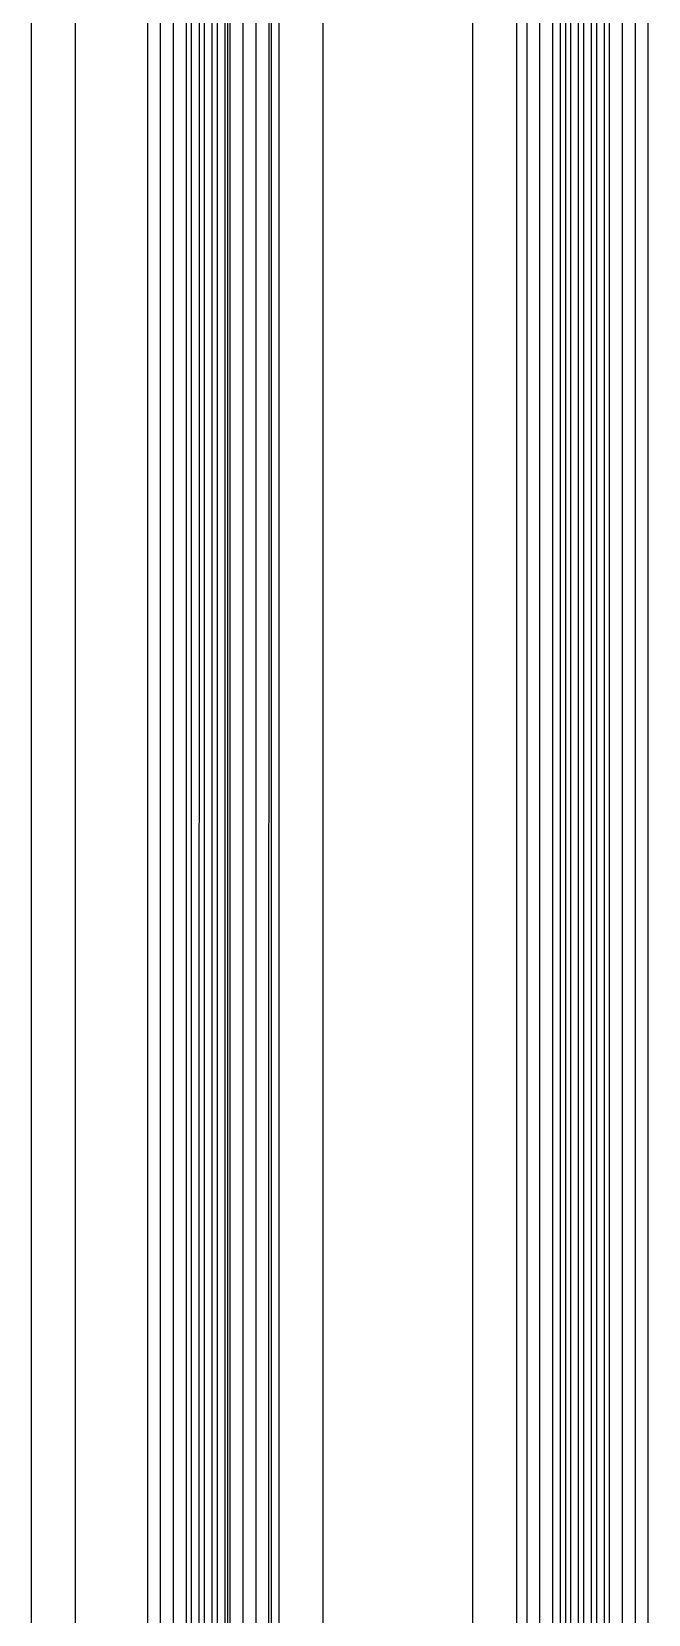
# Model space of a CAD drawing. Header units: inches. Extents: x 4821 to 127877, y 58012 to 433683.
# Drawn here: x 92630.4 to 92678.2, y 153525.9 to 153648.5 of the extents above; entities that cross this region are included whole.
import ezdxf

# ---------------------------------------------------------------- set-up
doc = ezdxf.new("R2010")
doc.units = ezdxf.units.IN
doc.header["$MEASUREMENT"] = 0
doc.layers.add('A-WAL-CMU', color=7, linetype='Continuous')

# ---------------------------------------------------------------- blocks, each defined once
blk = doc.blocks.new('FIRST SLAB EDGE')
at = {"color": 165, "linetype": 'Continuous', "extrusion": (5.69003e-07, -1.56101e-06, 1)}
for p, q in [((1200849.15, -1723989.24, 0), (1200849.16, -1723205.94, 0)), ((1200850.15, -1723989.24, 0), (1200850.16, -1723205.94, 0)), ((1200851.15, -1723989.24, 0), (1200851.16, -1723205.94, 0)), ((1200852.15, -1723989.24, 0), (1200852.16, -1723205.94, 0)), ((1200853.15, -1723989.24, 0), (1200853.16, -1723205.94, 0)), ((1200854.15, -1723989.24, 0), (1200854.16, -1723205.94, 0)), ((1200855.15, -1723988.24, 0), (1200855.16, -1723206.94, 0)), ((1200819.75, -1723938.44, 0), (1200819.76, -1723256.74, 0)), ((1200820.75, -1723938.44, 0), (1200820.76, -1723256.74, 0)), ((1200821.75, -1723938.44, 0), (1200821.76, -1723256.74, 0)), ((1200822.75, -1723938.44, 0), (1200822.76, -1723256.74, 0)), ((1200823.75, -1723938.44, 0), (1200823.76, -1723256.74, 0)), ((1200824.75, -1723938.44, 0), (1200824.76, -1723256.74, 0)), ((1200825.75, -1723938.44, 0), (1200825.76, -1723256.74, 0))]:
    blk.add_line(p, q, dxfattribs=at)
at = {"color": 31, "extrusion": (5.69003e-07, -1.56101e-06, 1)}
for p, q in [((1200810.75, -1723923.44, 0), (1200810.76, -1723271.74, 0)), ((1200825.95, -1723916.94, 0), (1200825.95, -1723278.24, 0)), ((1200829.95, -1723916.94, 0), (1200829.95, -1723278.24, 0)), ((1200844.95, -1723916.94, 0), (1200844.95, -1723278.24, 0)), ((1200848.35, -1723916.94, 0), (1200848.35, -1723278.24, 0))]:
    blk.add_line(p, q, dxfattribs=at)

msp = doc.modelspace()

# ---------------------------------------------------------------- block references
at = {"layer": 'A-WAL-CMU'}
for p in [(-1108176.96, 1877399.04), (-1108180.36, 1877396.06)]:
    msp.add_blockref('FIRST SLAB EDGE', p, dxfattribs=at)

doc.saveas('drawing.dxf')
